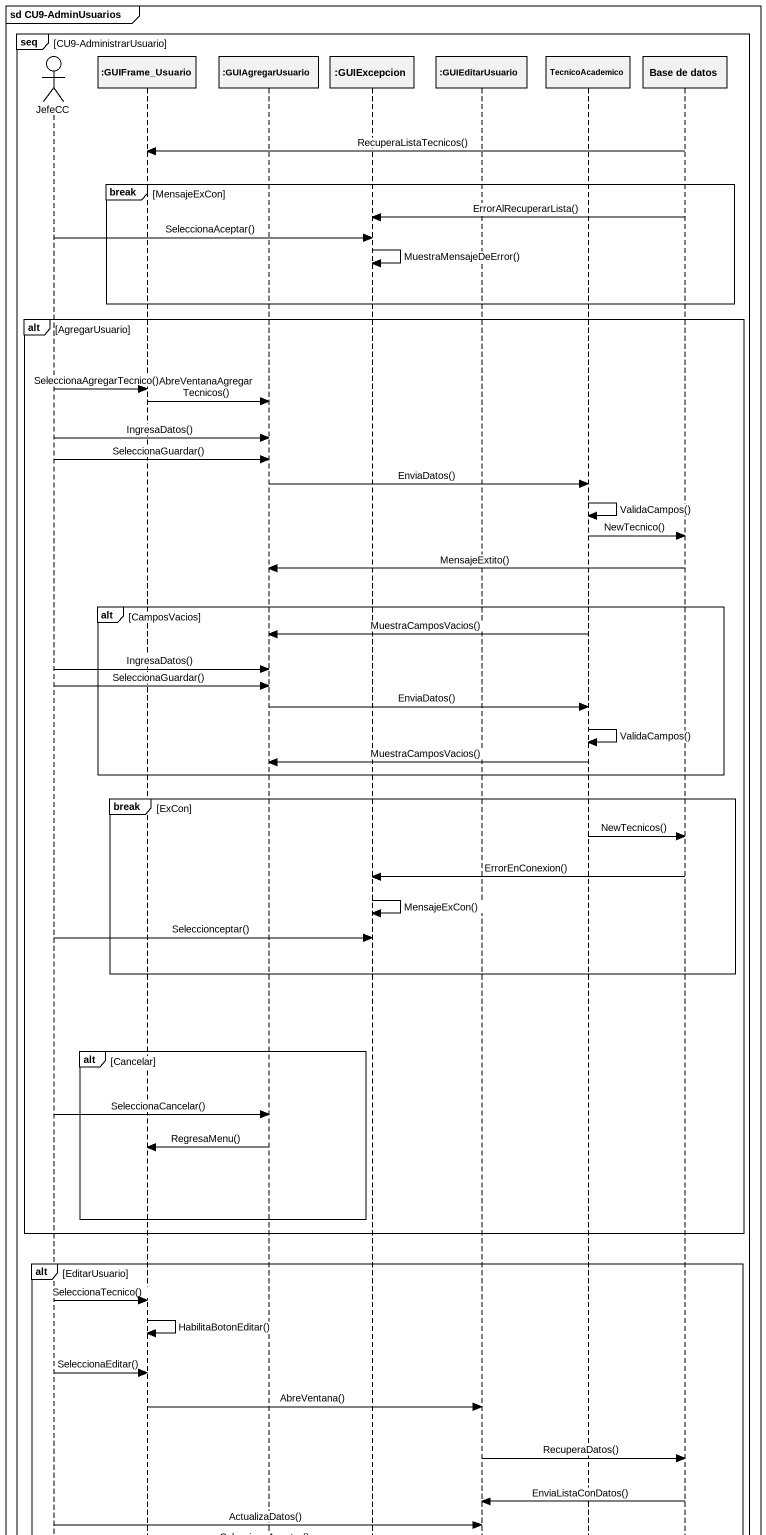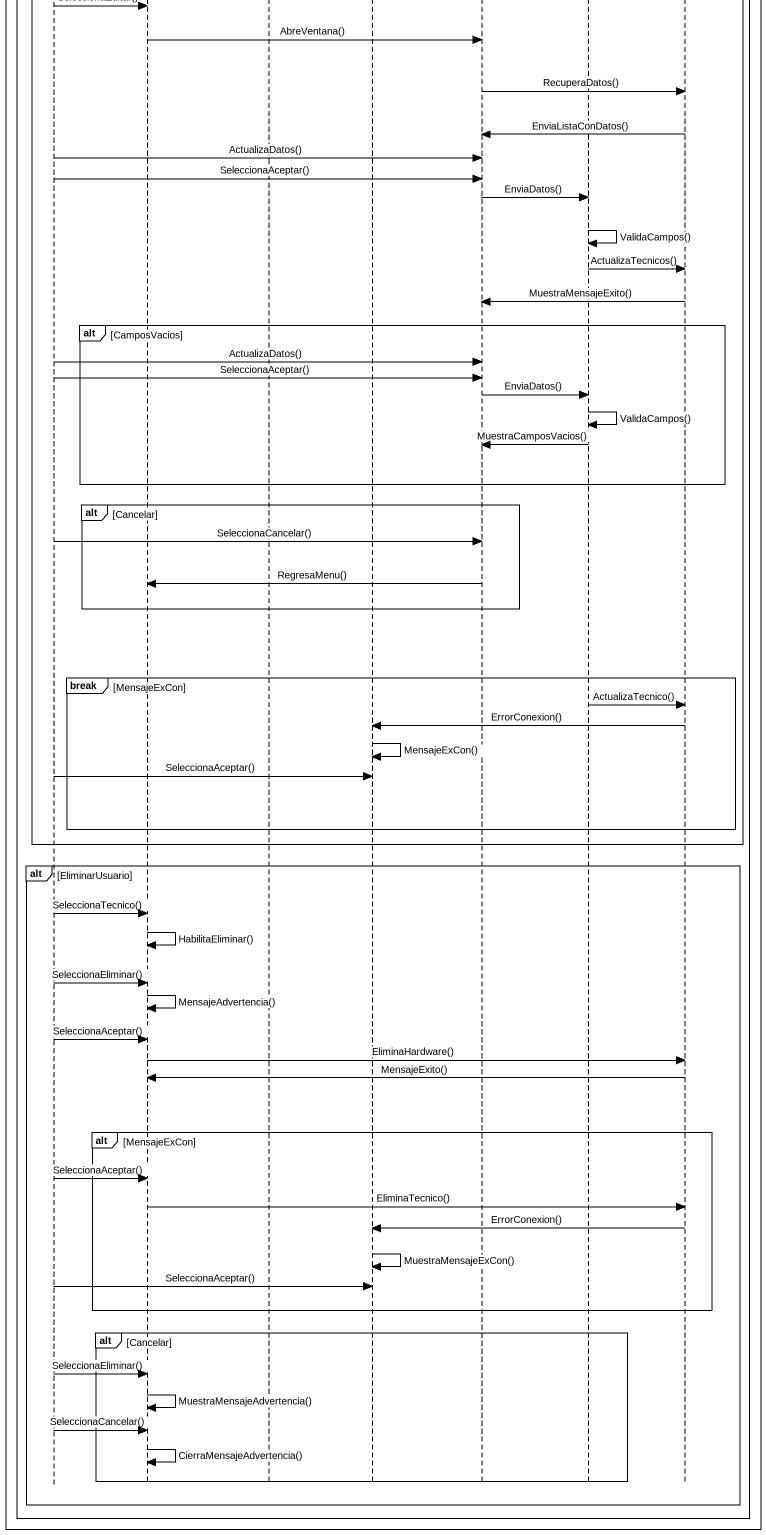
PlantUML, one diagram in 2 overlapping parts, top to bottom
@startuml
mainframe sd CU9-AdminUsuarios
hide footbox
actor JefeCC
participant ":GUIFrame_Usuario" as GUIFrame_Usuario
participant ":GUIAgregarUsuario" as GUIAgregarUsuario
participant ":GUIExcepcion" as GUIExcepcion
participant ":GUIEditarUsuario" as GUIEditarUsuario
participant TecnicoAcademico
participant "Base de datos" as Base_de_datos

group seq [CU9-AdministrarUsuario]
  Base_de_datos -> GUIFrame_Usuario : RecuperaListaTecnicos()
  break MensajeExCon
    Base_de_datos -> GUIExcepcion : ErrorAlRecuperarLista()
    JefeCC -> GUIExcepcion : SeleccionaAceptar()
    GUIExcepcion -> GUIExcepcion : MuestraMensajeDeError()
  end
  alt AgregarUsuario
    JefeCC -> GUIFrame_Usuario : SeleccionaAgregarTecnico()
    GUIFrame_Usuario -> GUIAgregarUsuario : AbreVentanaAgregarTecnicos()
    JefeCC -> GUIAgregarUsuario : IngresaDatos()
    JefeCC -> GUIAgregarUsuario : SeleccionaGuardar()
    GUIAgregarUsuario -> TecnicoAcademico : EnviaDatos()
    TecnicoAcademico -> TecnicoAcademico : ValidaCampos()
    TecnicoAcademico -> Base_de_datos : NewTecnico()
    Base_de_datos -> GUIAgregarUsuario : MensajeExtito()
    alt CamposVacios
      TecnicoAcademico -> GUIAgregarUsuario : MuestraCamposVacios()
      JefeCC -> GUIAgregarUsuario : IngresaDatos()
      JefeCC -> GUIAgregarUsuario : SeleccionaGuardar()
      GUIAgregarUsuario -> TecnicoAcademico : EnviaDatos()
      TecnicoAcademico -> TecnicoAcademico : ValidaCampos()
      TecnicoAcademico -> GUIAgregarUsuario : MuestraCamposVacios()
    end
    break ExCon
      TecnicoAcademico -> Base_de_datos : NewTecnicos()
      Base_de_datos -> GUIExcepcion : ErrorEnConexion()
      GUIExcepcion -> GUIExcepcion : MensajeExCon()
      JefeCC -> GUIExcepcion : Seleccionceptar()
    end
    alt Cancelar
      JefeCC -> GUIAgregarUsuario : SeleccionaCancelar()
      GUIAgregarUsuario -> GUIFrame_Usuario : RegresaMenu()
    end
  end
  alt EditarUsuario
    JefeCC -> GUIFrame_Usuario : SeleccionaTecnico()
    GUIFrame_Usuario -> GUIFrame_Usuario : HabilitaBotonEditar()
    JefeCC -> GUIFrame_Usuario : SeleccionaEditar()
    GUIFrame_Usuario -> GUIEditarUsuario : AbreVentana()
    GUIEditarUsuario -> Base_de_datos : RecuperaDatos()
    Base_de_datos -> GUIEditarUsuario : EnviaListaConDatos()
    JefeCC -> GUIEditarUsuario : ActualizaDatos()
    JefeCC -> GUIEditarUsuario : SeleccionaAceptar()
    GUIEditarUsuario -> TecnicoAcademico : EnviaDatos()
    TecnicoAcademico -> TecnicoAcademico : ValidaCampos()
    TecnicoAcademico -> Base_de_datos : ActualizaTecnicos()
    Base_de_datos -> GUIEditarUsuario : MuestraMensajeExito()
    alt CamposVacios
      JefeCC -> GUIEditarUsuario : ActualizaDatos()
      JefeCC -> GUIEditarUsuario : SeleccionaAceptar()
      GUIEditarUsuario -> TecnicoAcademico : EnviaDatos()
      TecnicoAcademico -> TecnicoAcademico : ValidaCampos()
      TecnicoAcademico -> GUIEditarUsuario : MuestraCamposVacios()
    end
    alt Cancelar
      JefeCC -> GUIEditarUsuario : SeleccionaCancelar()
      GUIEditarUsuario -> GUIFrame_Usuario : RegresaMenu()
    end
    break MensajeExCon
      TecnicoAcademico -> Base_de_datos : ActualizaTecnico()
      Base_de_datos -> GUIExcepcion : ErrorConexion()
      GUIExcepcion -> GUIExcepcion : MensajeExCon()
      JefeCC -> GUIExcepcion : SeleccionaAceptar()
    end
  end
  alt EliminarUsuario
    JefeCC -> GUIFrame_Usuario : SeleccionaTecnico()
    GUIFrame_Usuario -> GUIFrame_Usuario : HabilitaEliminar()
    JefeCC -> GUIFrame_Usuario : SeleccionaEliminar()
    GUIFrame_Usuario -> GUIFrame_Usuario : MensajeAdvertencia()
    JefeCC -> GUIFrame_Usuario : SeleccionaAceptar()
    GUIFrame_Usuario -> Base_de_datos : EliminaHardware()
    Base_de_datos -> GUIFrame_Usuario : MensajeExito()
    alt MensajeExCon
      JefeCC -> GUIFrame_Usuario : SeleccionaAceptar()
      GUIFrame_Usuario -> Base_de_datos : EliminaTecnico()
      Base_de_datos -> GUIExcepcion : ErrorConexion()
      GUIExcepcion -> GUIExcepcion : MuestraMensajeExCon()
      JefeCC -> GUIExcepcion : SeleccionaAceptar()
    end
    alt Cancelar
      JefeCC -> GUIFrame_Usuario : SeleccionaEliminar()
      GUIFrame_Usuario -> GUIFrame_Usuario : MuestraMensajeAdvertencia()
      JefeCC -> GUIFrame_Usuario : SeleccionaCancelar()
      GUIFrame_Usuario -> GUIFrame_Usuario : CierraMensajeAdvertencia()
    end
  end
end
@enduml
